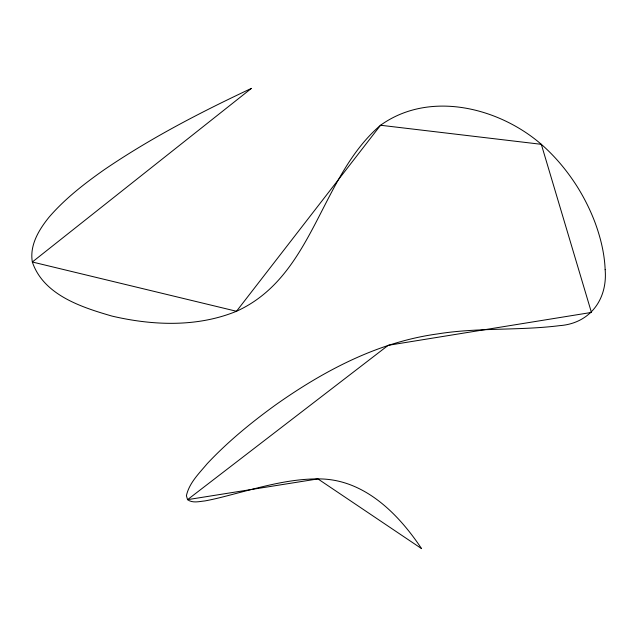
<?xml version="1.0" encoding="UTF-8"?>
<svg xmlns="http://www.w3.org/2000/svg" width="637" height="637" viewBox="0 0 637 637"><rect width="100%" height="100%" fill="white"/><g stroke="black" fill="none" stroke-linecap="round" stroke-linejoin="round"><path stroke-width="0.96" d="M605.15 269.682C607.69 299.342 589.934 323.524 559.493 325.658C519.075 330.746 478.021 327.41 437.699 333.907C378.386 341.95 324.185 370.575 275.869 404.718C251.408 422.395 227.919 441.6 207.24 463.64C199.158 473.363 189.189 482.902 186.402 495.697L187.557 499.655C192.541 503.421 199.301 501.47 204.987 500.913C216.015 498.89 226.82 495.897 237.649 493.054C263.933 486.214 290.56 478.865 317.927 478.905C363.393 478.514 398.069 513.295 421.559 548.624L317.927 478.905L187.557 499.655L388.236 345.302L591.431 312.433L541.315 144.32C498.572 107.303 429.426 90.183 380.552 125.25C319.814 176.982 314.2 276.052 236.494 311.27C197.136 327.402 152.737 325.611 111.977 316.087C81.56 307.257 43.539 295.09 32.336 261.998C29.461 245.189 38.921 229.726 49.049 217.185C64.95 198.744 84.299 183.743 104.134 169.792C150.563 138.118 200.639 112.239 251.432 88.376L32.336 261.998L236.494 311.27L380.552 125.25L541.315 144.32C555.289 156.543 567.233 170.923 577.17 186.577A321.796 249.019 -9.9 0 1 595.157 222.846C600.659 237.888 604.513 253.63 605.15 269.682"/></g></svg>
